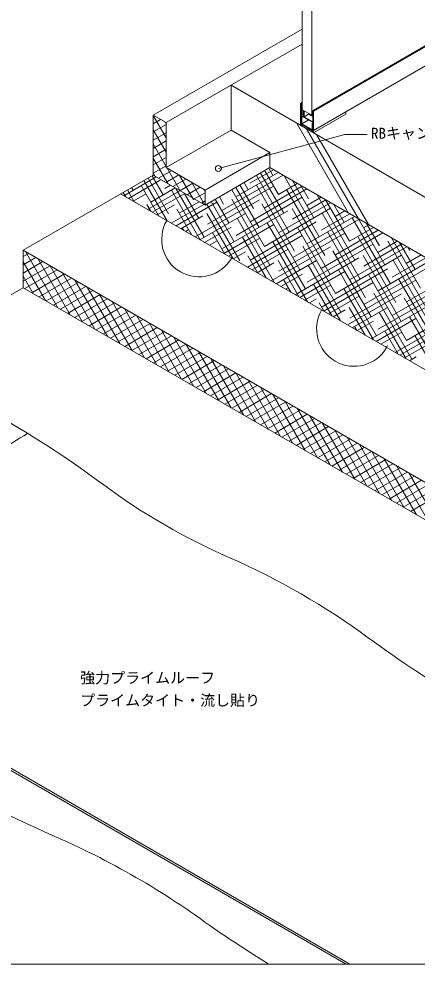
# Model space of a CAD drawing. Units: millimetres, scale not verified. Extents: x -1381 to 1379, y -955 to 955.
# Drawn here: x -143 to 388, y -955 to 305 of the extents above; entities that cross this region are included whole.
import ezdxf
from ezdxf.enums import TextEntityAlignment as Align

# ---------------------------------------------------------------- set-up
doc = ezdxf.new("R2010")
doc.units = ezdxf.units.MM
doc.header["$LTSCALE"] = 3
for name, color, linetype, lineweight in [('0-0_0', 7, 'Continuous', 18), ('0-1_HATCH', 9, 'Continuous', 18), ('0-2_KUTAI', 3, 'Continuous', 18), ('0-3_BOUSUI', 1, 'Continuous', 18), ('0-4_MOJI', 7, 'Continuous', 18), ('0-6_WAKU', 7, 'Continuous', 18), ('0-7_COLOR', 9, 'Continuous', 18), ('0-8_KANAMONO', 4, 'Continuous', 18)]:
    doc.layers.add(name, color=color, linetype=linetype, lineweight=lineweight)
doc.styles.add('ＭＳ ゴシック', font='')
doc.styles.get('ＭＳ ゴシック').set_extended_font_data('MS Gothic')

msp = doc.modelspace()

# ---------------------------------------------------------------- linework, layer by layer
at = {"layer": '0-0_0'}
msp.add_line((-7.504, 71.561), (1378.715, -728.774), dxfattribs=at)
at = {"layer": '0-1_HATCH'}
for p, q in [((35.797, 176.121), (36.178, 176.341)), ((53.117, 146.203), (35.797, 176.203)), ((35.797, 165.122), (45.703, 170.841)), ((35.797, 154.124), (53.117, 164.124)), ((53.117, 165.253), (51.985, 167.215)), ((53.117, 127.153), (35.797, 157.153)), ((35.797, 143.125), (53.117, 153.125)), ((35.797, 132.126), (53.117, 142.126)), ((53.117, 108.103), (35.797, 138.103)), ((35.797, 121.128), (53.117, 131.128)), ((35.797, 110.129), (53.117, 120.129)), ((55.276, 85.315), (35.797, 119.053)), ((35.797, 99.131), (53.117, 109.131)), ((43.096, 92.347), (60.417, 102.347)), ((71.774, 75.79), (54.453, 105.79)), ((165.012, 85.745), (196.374, 103.852)), ((202.884, 70.949), (184.663, 102.509)), ((195.684, 96.121), (190.163, 105.684)), ((-3.38, 69.18), (39.921, 94.18)), ((2.97, 65.514), (45.274, 89.938)), ((54.583, 35.715), (23.539, 89.484)), ((56.501, 45.093), (29.039, 92.659)), ((49.3, 70.265), (34.538, 95.834)), ((38.778, 94.84), (35.797, 100.003)), ((52.621, 86.847), (69.942, 96.847)), ((62.146, 81.348), (79.467, 91.348)), ((88.271, 66.265), (70.951, 96.265)), ((127.368, 49.347), (209.074, 96.519)), ((146.19, 67.546), (202.724, 100.186)), ((217.286, 20.605), (173.665, 96.159)), ((210.085, 45.777), (179.164, 99.334)), ((257.482, 14.483), (210.641, 95.615)), ((250.281, 39.655), (221.639, 89.265)), ((221.706, 89.148), (221.774, 89.187)), ((10.589, 61.115), (1.542, 76.784)), ((9.104, 76.387), (7.041, 79.959)), ((43.584, 42.065), (20.102, 82.737)), ((28.37, 50.849), (71.671, 75.849)), ((32.802, 60.74), (65.321, 79.515)), ((51.624, 78.939), (58.971, 83.181)), ((98.577, 10.315), (60.298, 76.615)), ((103.898, 13.799), (66.274, 78.965)), ((71.671, 75.849), (88.992, 85.849)), ((81.196, 70.35), (98.517, 80.35)), ((104.769, 56.74), (87.449, 86.74)), ((105.079, 75.253), (103.946, 77.215)), ((108.546, 31.148), (196.534, 81.948)), ((184.29, 1.555), (140.669, 77.109)), ((177.09, 26.727), (146.168, 80.284)), ((169.889, 51.899), (151.668, 83.459)), ((162.688, 77.071), (157.167, 86.634)), ((165.24, 34.551), (240.824, 78.189)), ((224.487, -4.567), (173.687, 83.421)), ((184.062, 52.75), (234.474, 81.855)), ((202.884, 70.949), (228.124, 85.521)), ((264.683, -10.689), (213.883, 77.299)), ((243.081, 64.827), (232.638, 82.915)), ((-0.41, 67.465), (-3.957, 73.609)), ((9.32, 61.847), (26.452, 71.739)), ((34.72, 47.183), (78.021, 72.183)), ((96.697, 38.971), (77.273, 72.615)), ((89.496, 64.143), (88.271, 66.265)), ((89.496, 64.143), (90.721, 64.85)), ((90.721, 64.85), (105.079, 73.14)), ((91.87, 14.187), (177.712, 63.748)), ((136.893, 32.849), (118.672, 64.409)), ((129.693, 58.021), (124.171, 67.584)), ((191.491, -23.617), (140.691, 64.371)), ((146.418, 16.351), (234.406, 67.151)), ((221.934, 37.954), (266.224, 63.524)), ((240.756, 56.153), (259.874, 67.19)), ((304.879, -16.811), (254.635, 70.215)), ((297.679, 8.361), (265.633, 63.865)), ((32.586, 48.415), (27.303, 57.565)), ((41.07, 43.517), (64.324, 56.942)), ((60.12, 32.518), (103.421, 57.518)), ((66.47, 28.852), (121.018, 60.345)), ((87.579, 16.665), (67.499, 51.443)), ((70.674, 45.944), (97.071, 61.184)), ((100.246, 59.351), (105.079, 62.141)), ((151.295, -17.495), (107.674, 58.059)), ((144.094, 7.677), (113.173, 61.234)), ((231.687, -29.739), (180.887, 58.249)), ((184.29, 1.555), (272.279, 52.355)), ((203.112, 19.754), (272.574, 59.858)), ((271.884, -35.861), (221.084, 52.127)), ((290.478, 33.533), (276.632, 57.515)), ((72.82, 25.186), (102.196, 42.146)), ((98.22, 10.521), (158.89, 45.549)), ((142.571, -15.085), (107.695, 45.321)), ((127.596, -1.848), (215.584, 48.952)), ((197.564, -46.835), (147.892, 39.199)), ((240.984, 4.958), (304.324, 41.527)), ((259.806, 23.157), (297.974, 45.193)), ((312.08, -41.983), (261.28, 46.005)), ((278.629, 41.356), (291.624, 48.859)), ((352.276, -48.105), (301.476, 39.883)), ((345.076, -22.933), (309.627, 38.465)), ((76.58, 23.015), (74.7, 26.271)), ((104.57, 6.855), (140.068, 27.35)), ((129.97, -7.81), (196.762, 30.753)), ((165.468, -16.644), (253.456, 34.156)), ((238.888, -54.911), (188.088, 33.077)), ((222.162, -13.241), (310.151, 37.559)), ((279.084, -61.033), (228.284, 26.955)), ((297.679, 8.361), (329.724, 26.862)), ((316.501, 26.56), (323.374, 30.528)), ((337.875, 2.239), (320.626, 32.115)), ((79.17, 21.519), (83.374, 23.947)), ((131.573, -8.735), (114.896, 20.149)), ((186.565, -40.485), (155.093, 14.027)), ((161.72, -26.141), (234.634, 15.956)), ((203.34, -31.441), (291.329, 19.359)), ((260.034, -28.038), (342.424, 19.53)), ((319.281, -67.155), (268.481, 20.833)), ((278.856, -9.838), (336.074, 23.196)), ((359.477, -73.277), (308.677, 14.711)), ((392.473, -54.227), (353.622, 13.065)), ((110.92, 3.189), (121.246, 9.151)), ((136.32, -11.476), (177.94, 12.554)), ((193.47, -44.472), (272.506, 1.16)), ((241.558, -72.235), (195.289, 7.905)), ((286.285, -86.205), (235.485, 1.783)), ((241.212, -46.237), (329.201, 4.563)), ((297.906, -42.834), (374.174, 1.199)), ((316.729, -24.635), (367.824, 4.865)), ((335.551, -6.435), (361.474, 8.531)), ((399.673, -79.399), (348.873, 8.589)), ((354.373, 11.764), (355.124, 12.197)), ((385.272, -29.055), (364.62, 6.715)), ((378.071, -3.883), (375.619, 0.365)), ((-137.408, -11.868), (-130.109, -7.653)), ((-91.169, -80.135), (-134.47, -5.135)), ((142.67, -15.142), (159.118, -5.646)), ((175.567, -34.135), (162.293, -11.145)), ((168.07, -29.807), (215.812, -2.243)), ((326.481, -92.327), (275.681, -4.339)), ((279.084, -61.033), (367.073, -10.233)), ((366.678, -98.449), (315.878, -10.461)), ((373.423, -21.232), (393.224, -9.8)), ((-137.408, -22.866), (-120.584, -13.153)), ((-137.408, -33.865), (-111.059, -18.652)), ((-107.667, -70.61), (-137.408, -19.097)), ((-137.408, -44.863), (-101.534, -24.151)), ((-74.671, -89.66), (-117.973, -14.66)), ((-58.174, -99.185), (-101.475, -24.185)), ((174.42, -33.473), (196.99, -20.442)), ((199.82, -48.138), (253.684, -17.039)), ((230.559, -65.885), (202.49, -17.267)), ((225.22, -62.803), (310.379, -13.636)), ((285.552, -97.635), (242.686, -23.389)), ((316.956, -75.83), (404.945, -25.03)), ((335.779, -57.63), (405.924, -17.132)), ((354.601, -39.431), (399.574, -13.466)), ((406.874, -104.571), (356.074, -16.583)), ((-135.31, -54.65), (-92.009, -29.65)), ((-125.785, -60.15), (-82.484, -35.15)), ((-41.676, -108.71), (-84.977, -33.71)), ((206.17, -51.804), (234.862, -35.238)), ((231.57, -66.469), (291.556, -31.835)), ((260.262, -79.232), (348.251, -28.432)), ((333.682, -117.499), (282.882, -29.511)), ((373.879, -123.621), (323.079, -35.633)), ((373.651, -72.427), (437.674, -35.463)), ((-124.165, -61.085), (-137.408, -38.147)), ((-116.26, -65.649), (-72.959, -40.649)), ((-106.735, -71.148), (-63.434, -46.148)), ((-25.178, -118.235), (-68.479, -43.235)), ((219.561, -59.535), (209.69, -42.439)), ((237.92, -70.135), (272.734, -50.035)), ((274.553, -91.285), (249.887, -48.561)), ((263.32, -84.8), (329.429, -46.632)), ((298.134, -94.029), (386.123, -43.229)), ((354.829, -90.626), (442.817, -39.826)), ((414.075, -129.743), (363.275, -41.755)), ((-97.21, -76.647), (-53.909, -51.647)), ((-87.685, -82.147), (-44.384, -57.147)), ((-78.16, -87.646), (-34.859, -62.646)), ((-8.68, -127.76), (-51.981, -52.76)), ((7.818, -137.285), (-35.484, -62.285)), ((212.52, -55.47), (216.04, -53.438)), ((329.546, -123.035), (290.083, -54.683)), ((295.07, -103.13), (367.301, -61.428)), ((381.079, -148.793), (330.279, -60.805)), ((336.006, -108.825), (423.995, -58.025)), ((-68.635, -93.145), (-25.334, -68.145)), ((-59.11, -98.644), (-15.809, -73.644)), ((24.315, -146.81), (-18.986, -71.81)), ((244.27, -73.801), (253.912, -68.234)), ((263.555, -84.935), (257.087, -73.733)), ((269.67, -88.466), (310.606, -64.831)), ((421.276, -154.915), (370.476, -66.927)), ((373.879, -123.621), (461.867, -72.821)), ((-49.585, -104.144), (-6.284, -79.144)), ((-40.06, -109.643), (3.241, -84.643)), ((40.813, -156.335), (-2.488, -81.335)), ((276.02, -92.132), (291.784, -83.03)), ((318.548, -116.685), (297.284, -79.855)), ((301.42, -106.797), (348.479, -79.627)), ((326.82, -121.461), (405.173, -76.224)), ((373.54, -148.435), (337.48, -85.977)), ((-30.535, -115.142), (12.766, -90.142)), ((-21.01, -120.642), (22.291, -95.642)), ((57.311, -165.86), (14.01, -90.86)), ((73.809, -175.385), (30.507, -100.385)), ((307.77, -110.463), (329.656, -97.827)), ((333.17, -125.127), (386.351, -94.424)), ((358.57, -139.792), (443.045, -91.021)), ((428.476, -180.088), (377.676, -92.099)), ((-11.485, -126.141), (31.816, -101.141)), ((-1.96, -131.64), (41.341, -106.64)), ((7.565, -137.139), (50.866, -112.139)), ((90.307, -184.91), (47.005, -109.91)), ((307.549, -110.335), (304.484, -105.027)), ((339.52, -128.794), (367.529, -112.623)), ((362.542, -142.085), (344.681, -111.149)), ((364.92, -143.458), (424.223, -109.22)), ((17.09, -142.639), (60.391, -117.639)), ((26.615, -148.138), (69.916, -123.138)), ((106.804, -194.435), (63.503, -119.435)), ((417.534, -173.835), (384.877, -117.271)), ((36.14, -153.637), (79.441, -128.637)), ((45.665, -159.136), (88.966, -134.136)), ((123.302, -203.96), (80.001, -128.96)), ((139.8, -213.485), (96.499, -138.485)), ((345.87, -132.46), (348.706, -130.822)), ((371.27, -147.125), (405.401, -127.419)), ((55.19, -164.636), (98.491, -139.636)), ((64.715, -170.135), (108.016, -145.135)), ((74.24, -175.634), (117.541, -150.634)), ((156.298, -223.01), (112.996, -148.01)), ((377.62, -150.791), (386.579, -145.618)), ((83.765, -181.133), (127.066, -156.133)), ((93.29, -186.633), (136.591, -161.633)), ((172.795, -232.535), (129.494, -157.535)), ((102.815, -192.132), (146.116, -167.132)), ((112.34, -197.631), (155.641, -172.631)), ((189.293, -242.06), (145.992, -167.06)), ((121.865, -203.13), (165.166, -178.13)), ((131.39, -208.63), (174.691, -183.63)), ((205.791, -251.585), (162.49, -176.585)), ((222.289, -261.11), (178.988, -186.11)), ((140.915, -214.129), (184.216, -189.129)), ((150.44, -219.628), (193.741, -194.628)), ((159.965, -225.127), (203.266, -200.127)), ((238.787, -270.635), (195.485, -195.635)), ((169.49, -230.627), (212.791, -205.627)), ((179.015, -236.126), (222.316, -211.126)), ((255.284, -280.16), (211.983, -205.16)), ((188.54, -241.625), (231.841, -216.625)), ((198.065, -247.125), (241.366, -222.125)), ((271.782, -289.685), (228.481, -214.685)), ((288.28, -299.21), (244.979, -224.21)), ((207.59, -252.624), (250.891, -227.624)), ((217.115, -258.123), (260.416, -233.123)), ((226.64, -263.622), (269.941, -238.622)), ((304.778, -308.735), (261.476, -233.735)), ((236.165, -269.122), (279.466, -244.122)), ((245.69, -274.621), (288.991, -249.621)), ((321.275, -318.26), (277.974, -243.26)), ((255.215, -280.12), (298.516, -255.12)), ((264.74, -285.619), (308.041, -260.619)), ((337.773, -327.785), (294.472, -252.785)), ((354.271, -337.31), (310.97, -262.31)), ((274.265, -291.119), (317.566, -266.119)), ((283.79, -296.618), (327.091, -271.618)), ((293.315, -302.117), (336.616, -277.117)), ((370.769, -346.835), (327.468, -271.835)), ((302.84, -307.616), (346.141, -282.616)), ((312.365, -313.116), (355.666, -288.116)), ((387.267, -356.36), (343.965, -281.36)), ((321.89, -318.615), (365.191, -293.615)), ((331.415, -324.114), (374.716, -299.114)), ((403.764, -365.885), (360.463, -290.885)), ((420.262, -375.41), (376.961, -300.41)), ((340.94, -329.613), (384.241, -304.613)), ((350.465, -335.113), (393.766, -310.113)), ((359.99, -340.612), (403.291, -315.612)), ((369.515, -346.111), (412.816, -321.111)), ((379.04, -351.611), (422.341, -326.611))]:
    msp.add_line(p, q, dxfattribs=at)
at = {"layer": '0-2_KUTAI'}
msp.add_line((139.72, 216.561), (1378.715, -498.774), dxfattribs=at)
msp.add_lwpolyline([(139.72, 216.561), (139.72, 156.561), (191.681, 126.561), (191.681, 106.561), (1378.715, -578.774)], dxfattribs=at)
at = {"layer": '0-3_BOUSUI'}
for p, q in [((35.797, 176.561), (234.55, 291.311)), ((53.117, 166.561), (234.55, 271.311)), ((53.117, 106.561), (139.72, 156.561)), ((105.079, 76.561), (191.681, 126.561)), ((105.079, 56.561), (191.681, 106.561)), ((-137.408, -3.439), (35.797, 96.561)), ((-137.408, -3.439), (1378.715, -878.774)), ((-137.408, -53.439), (-137.408, -3.439)), ((-832.827, -454.939), (-137.408, -53.439)), ((-137.408, -53.439), (1378.715, -928.774)), ((-685.602, -386.939), (298.289, -954.989)), ((-685.602, -389.939), (293.093, -954.989))]:
    msp.add_line(p, q, dxfattribs=at)
msp.add_lwpolyline([(35.797, 96.561), (35.797, 176.561), (53.117, 166.561), (53.117, 106.561), (105.079, 76.561), (105.079, 56.561)], close=True, dxfattribs=at)
for centre, radius, start, end in [((97.311, 11.045), 50, 150, 330), ((303.847, -108.198), 50, 150, 330), ((-814.041, -1362.46), 1307.263, 53.15376, 67.47334), ((-1949.357, 2675.317), 3441.976, 300.34423, 301.87407), ((489.856, 389.962), 877.048, 233.63938, 246.36062), ((-247.691, -1295.058), 962.319, 53.63938, 66.36062), ((1175.933, 638.679), 1438.94, 233.63938, 246.36062), ((491.636, 578.566), 1484.166, 233.45847, 246.54153), ((-536.765, -1791.29), 1099.209, 53.45847, 66.54153), ((2033.875, 1958.818), 3448.367, 236.24291, 237.66997)]:
    msp.add_arc(centre, radius, start, end, dxfattribs=at)
at = {"layer": '0-4_MOJI'}
for p in [(122.834, 105.494), (321.451, 150.675)]:
    msp.add_line(p, (291.451, 150.675), dxfattribs=at)
msp.add_circle((122.834, 105.494), 4, dxfattribs=at)
at = {"layer": '0-6_WAKU'}
msp.add_lwpolyline([(-1381.285, -954.989), (1378.715, -954.989), (1378.715, 955.011), (-1381.285, 955.011)], close=True, dxfattribs=at)
at = {"layer": '0-7_COLOR'}
for p, q in [((296.362, 46.123), (227.08, 166.123)), ((309.682, 38.433), (240.399, 158.433)), ((323.001, 30.744), (253.719, 150.744))]:
    msp.add_line(p, q, dxfattribs=at)
at = {"layer": '0-8_KANAMONO'}
for p, q in [((1378.715, 834.895), (248.839, 182.561)), ((1378.715, 833.895), (249.705, 182.061)), ((1378.715, 807.895), (249.705, 156.061)), ((234.55, 177.311), (234.55, 452.719)), ((247.54, 176.311), (247.54, 445.219)), ((234.55, 193.311), (232.385, 192.061)), ((234.55, 192.311), (233.251, 191.561)), ((236.282, 178.311), (233.251, 176.561)), ((247.54, 176.311), (234.55, 183.811)), ((244.076, 178.311), (237.148, 174.311)), ((248.839, 177.061), (247.54, 176.311)), ((249.705, 156.061), (249.705, 182.061)), ((293.006, 178.061), (249.705, 153.061)), ((293.006, 178.061), (293.006, 181.061)), ((234.55, 174.811), (233.251, 174.061)), ((235.416, 174.311), (234.117, 173.561)), ((242.777, 170.061), (234.117, 165.061)), ((248.839, 166.061), (247.973, 165.561)), ((235.242, 163.411), (233.51, 162.411))]:
    msp.add_line(p, q, dxfattribs=at)
for points in [[(248.839, 166.561), (233.251, 175.561), (233.251, 165.561), (232.385, 166.061), (232.385, 192.061), (233.251, 191.561), (233.251, 176.561), (236.282, 174.811), (236.282, 182.811), (237.148, 182.311), (237.148, 174.311), (248.839, 167.561), (248.839, 174.561), (244.509, 177.061), (244.509, 178.061), (248.839, 175.561), (248.839, 182.561), (249.705, 182.061), (249.705, 156.061), (248.839, 156.561)], [(248.579, 155.711), (233.51, 164.411), (233.51, 162.411), (232.385, 163.061), (232.385, 166.061), (233.251, 165.561), (233.251, 174.061), (234.117, 173.561), (234.117, 165.061), (247.973, 157.061), (247.973, 165.561), (248.839, 165.061), (248.839, 156.561), (249.705, 156.061), (249.705, 153.061), (248.579, 153.711)]]:
    msp.add_lwpolyline(points, close=True, dxfattribs=at)

# ---------------------------------------------------------------- texts
at = {"layer": '0-4_MOJI', "style": 'ＭＳ ゴシック'}
for s, p in [('RBキャント1500', (326.451, 140.675)), ('強力プライムルーフ', (-61.521, -585.136)), ('プライムタイト・流し貼り', (-61.521, -615.136))]:
    msp.add_text(s, height=14.66, dxfattribs=at).set_placement(p, align=Align.BOTTOM_LEFT)

doc.saveas('drawing.dxf')
